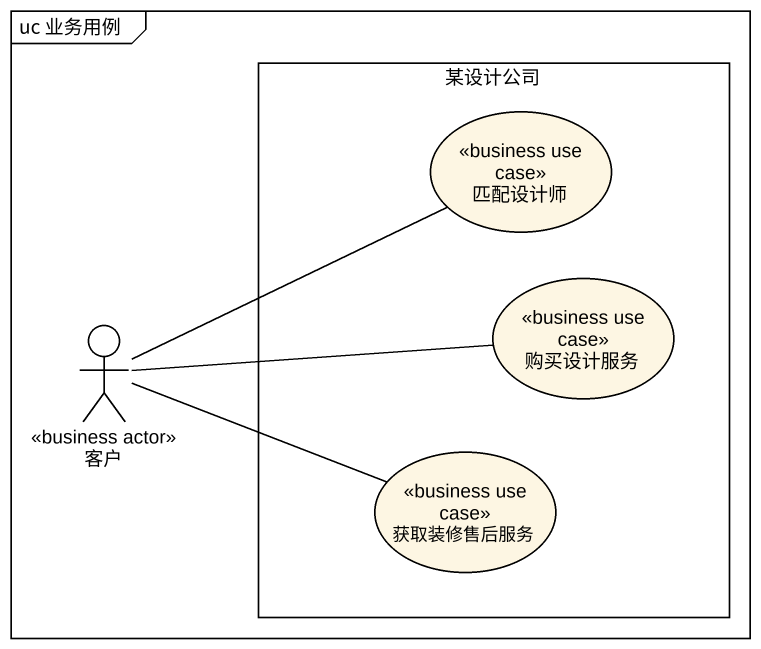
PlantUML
@startuml
mainframe uc 业务用例
rectangle 某设计公司 {
  usecase 匹配设计师 <<business use case>>
  usecase 购买设计服务 <<business use case>>
  usecase 获取装修售后服务 <<business use case>>
}
actor 客户 <<business actor>>
客户 -right- 匹配设计师
客户 -right- 购买设计服务
客户 -right- 获取装修售后服务
@enduml
